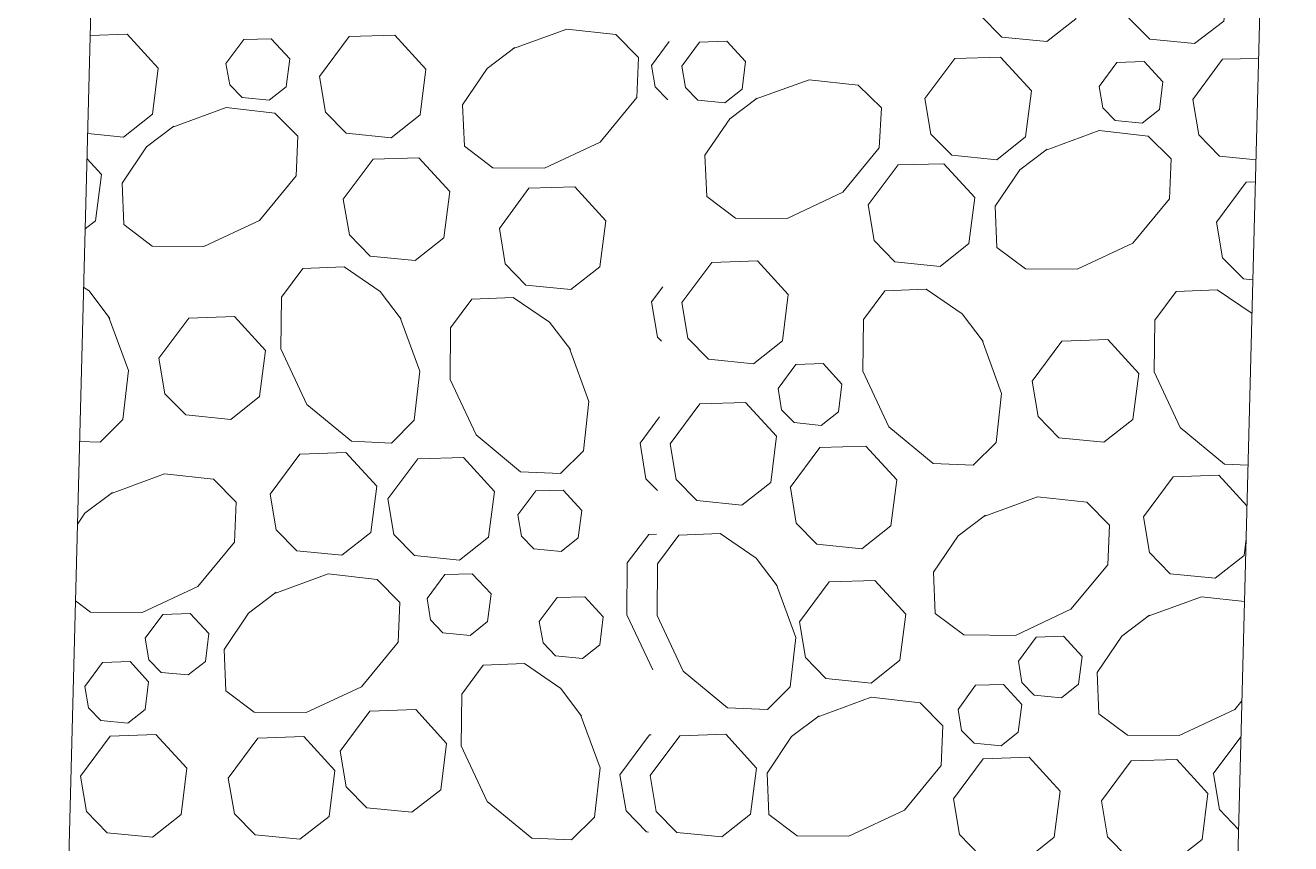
# Model space of a CAD drawing. Extents: x 33353 to 37237, y 80141 to 82571.
# Drawn here: x 34398.95 to 34421.06, y 82358.35 to 82372.65 of the extents above; entities that cross this region are included whole.
import ezdxf

# ---------------------------------------------------------------- set-up
doc = ezdxf.new("R2010")
doc.units = 0
doc.header["$MEASUREMENT"] = 0
doc.layers.add('STRM-43', color=7, linetype='Continuous', lineweight=0)

msp = doc.modelspace()

# ---------------------------------------------------------------- linework, layer by layer
at = {"layer": 'STRM-43', "color": 1, "linetype": 'Continuous', "lineweight": 0}
for p, q in [((34400.644, 82394.018), (34398.946, 82329.039)), ((34419.36, 82328.506), (34421.058, 82393.485)), ((34416.008, 82372.444), (34415.645, 82372.813)), ((34417.301, 82372.764), (34416.798, 82372.363)), ((34418.594, 82372.406), (34418.231, 82372.776)), ((34419.887, 82372.723), (34419.378, 82372.329)), ((34400.081, 82372.47), (34400.728, 82372.492)), ((34400.728, 82372.492), (34401.268, 82371.901)), ((34404.088, 82371.753), (34404.607, 82372.453)), ((34404.607, 82372.453), (34405.406, 82372.475)), ((34405.406, 82372.475), (34405.946, 82371.884)), ((34407.462, 82372.235), (34408.407, 82372.582)), ((34408.407, 82372.582), (34409.263, 82372.488)), ((34409.263, 82372.488), (34409.663, 82372.084)), ((34416.798, 82372.363), (34416.008, 82372.444)), ((34402.452, 82371.979), (34402.763, 82372.4)), ((34402.763, 82372.4), (34403.241, 82372.414)), ((34403.241, 82372.414), (34403.568, 82372.06)), ((34407.017, 82371.892), (34407.498, 82372.258)), ((34409.888, 82371.949), (34410.199, 82372.367)), ((34409.888, 82371.949), (34410.199, 82372.367)), ((34410.416, 82371.935), (34410.73, 82372.356)), ((34410.73, 82372.356), (34411.207, 82372.371)), ((34411.207, 82372.371), (34411.531, 82372.014)), ((34419.378, 82372.329), (34418.594, 82372.406)), ((34403.568, 82372.06), (34403.507, 82371.576)), ((34409.663, 82372.084), (34409.633, 82371.386)), ((34411.531, 82372.014), (34411.471, 82371.533)), ((34414.665, 82371.368), (34415.188, 82372.066)), ((34415.188, 82372.066), (34415.987, 82372.093)), ((34415.987, 82372.093), (34416.527, 82371.503)), ((34417.711, 82371.58), (34418.022, 82372.001)), ((34418.022, 82372.001), (34418.5, 82372.015)), ((34418.5, 82372.015), (34418.826, 82371.662)), ((34419.347, 82371.354), (34419.866, 82372.055)), ((34419.866, 82372.055), (34420.498, 82372.071)), ((34401.268, 82371.901), (34401.166, 82371.097)), ((34402.518, 82371.608), (34402.452, 82371.979)), ((34405.946, 82371.884), (34405.847, 82371.083)), ((34406.587, 82371.261), (34407.017, 82371.892)), ((34409.953, 82371.575), (34409.888, 82371.949)), ((34410.481, 82371.562), (34410.416, 82371.935)), ((34402.734, 82371.386), (34402.518, 82371.608)), ((34403.507, 82371.576), (34403.207, 82371.338)), ((34404.192, 82371.132), (34404.088, 82371.753)), ((34410.169, 82371.354), (34409.953, 82371.575)), ((34410.697, 82371.34), (34410.481, 82371.562)), ((34411.7, 82371.356), (34412.645, 82371.697)), ((34412.645, 82371.697), (34413.501, 82371.603)), ((34413.501, 82371.603), (34413.905, 82371.208)), ((34417.776, 82371.209), (34417.711, 82371.58)), ((34418.826, 82371.662), (34418.766, 82371.177)), ((34403.207, 82371.338), (34402.734, 82371.386)), ((34409.633, 82371.386), (34408.992, 82370.61)), ((34410.172, 82371.354), (34410.169, 82371.354)), ((34411.17, 82371.295), (34410.697, 82371.34)), ((34411.471, 82371.533), (34411.17, 82371.295)), ((34411.256, 82371.013), (34411.737, 82371.376)), ((34414.772, 82370.747), (34414.665, 82371.368)), ((34416.527, 82371.503), (34416.424, 82370.698)), ((34419.45, 82370.733), (34419.347, 82371.354)), ((34401.508, 82370.863), (34402.453, 82371.21)), ((34402.453, 82371.21), (34403.309, 82371.113)), ((34403.309, 82371.113), (34403.71, 82370.712)), ((34404.554, 82370.762), (34404.192, 82371.132)), ((34406.619, 82370.537), (34406.587, 82371.261)), ((34413.905, 82371.208), (34413.869, 82370.507)), ((34417.993, 82370.987), (34417.776, 82371.209)), ((34418.766, 82371.177), (34418.465, 82370.939)), ((34401.166, 82371.097), (34400.663, 82370.696)), ((34405.847, 82371.083), (34405.341, 82370.685)), ((34410.822, 82370.379), (34411.256, 82371.013)), ((34418.465, 82370.939), (34417.993, 82370.987)), ((34400.663, 82370.696), (34400.036, 82370.76)), ((34401.064, 82370.523), (34401.544, 82370.886)), ((34403.71, 82370.712), (34403.682, 82370.017)), ((34405.341, 82370.685), (34404.554, 82370.762)), ((34415.135, 82370.378), (34414.772, 82370.747)), ((34416.424, 82370.698), (34415.922, 82370.297)), ((34416.766, 82370.464), (34417.712, 82370.812)), ((34417.712, 82370.812), (34418.568, 82370.714)), ((34418.568, 82370.714), (34418.968, 82370.314)), ((34419.813, 82370.363), (34419.45, 82370.733)), ((34400.636, 82369.889), (34401.064, 82370.523)), ((34407.116, 82370.161), (34406.619, 82370.537)), ((34408.992, 82370.61), (34408.019, 82370.155)), ((34413.869, 82370.507), (34413.23, 82369.731)), ((34416.322, 82370.125), (34416.803, 82370.487)), ((34400.025, 82370.316), (34400.277, 82370.04)), ((34404.503, 82369.611), (34405.022, 82370.309)), ((34405.022, 82370.309), (34405.821, 82370.333)), ((34405.821, 82370.333), (34406.364, 82369.743)), ((34410.857, 82369.658), (34410.822, 82370.379)), ((34414.197, 82370.21), (34414.996, 82370.231)), ((34414.996, 82370.231), (34415.536, 82369.641)), ((34415.922, 82370.297), (34415.135, 82370.378)), ((34418.968, 82370.314), (34418.941, 82369.618)), ((34420.452, 82370.3), (34419.813, 82370.363)), ((34400.277, 82370.04), (34400.175, 82369.235)), ((34403.682, 82370.017), (34403.038, 82369.241)), ((34408.019, 82370.155), (34407.116, 82370.161)), ((34413.675, 82369.51), (34414.197, 82370.21)), ((34415.895, 82369.491), (34416.322, 82370.125)), ((34400.665, 82369.168), (34400.636, 82369.889)), ((34407.23, 82369.102), (34407.746, 82369.802)), ((34407.746, 82369.802), (34408.548, 82369.827)), ((34408.548, 82369.827), (34409.088, 82369.233)), ((34419.762, 82369.212), (34420.281, 82369.91)), ((34420.281, 82369.91), (34420.442, 82369.915)), ((34404.61, 82368.987), (34404.503, 82369.611)), ((34406.364, 82369.743), (34406.262, 82368.935)), ((34411.358, 82369.282), (34410.857, 82369.658)), ((34413.23, 82369.731), (34412.258, 82369.276)), ((34415.536, 82369.641), (34415.434, 82368.836)), ((34418.941, 82369.618), (34418.297, 82368.843)), ((34413.778, 82368.889), (34413.675, 82369.51)), ((34415.924, 82368.77), (34415.895, 82369.491)), ((34400.175, 82369.235), (34399.993, 82369.091)), ((34401.162, 82368.792), (34400.665, 82369.168)), ((34403.038, 82369.241), (34402.066, 82368.787)), ((34409.088, 82369.233), (34408.986, 82368.429)), ((34412.258, 82369.276), (34411.358, 82369.282)), ((34419.869, 82368.588), (34419.762, 82369.212)), ((34404.972, 82368.618), (34404.61, 82368.987)), ((34406.262, 82368.935), (34405.756, 82368.54)), ((34407.33, 82368.481), (34407.23, 82369.102)), ((34402.066, 82368.787), (34401.162, 82368.792)), ((34414.141, 82368.519), (34413.778, 82368.889)), ((34415.434, 82368.836), (34414.931, 82368.438)), ((34416.421, 82368.393), (34415.924, 82368.77)), ((34418.297, 82368.843), (34417.324, 82368.388)), ((34405.756, 82368.54), (34404.972, 82368.618)), ((34407.693, 82368.111), (34407.33, 82368.481)), ((34410.419, 82367.806), (34410.941, 82368.504)), ((34410.941, 82368.504), (34411.74, 82368.534)), ((34411.74, 82368.534), (34412.277, 82367.944)), ((34414.931, 82368.438), (34414.141, 82368.519)), ((34420.231, 82368.219), (34419.869, 82368.588)), ((34403.423, 82367.899), (34403.796, 82368.399)), ((34403.796, 82368.399), (34404.517, 82368.428)), ((34404.517, 82368.428), (34405.148, 82367.998)), ((34408.986, 82368.429), (34408.48, 82368.034)), ((34417.324, 82368.388), (34416.421, 82368.393)), ((34399.966, 82368.071), (34400.059, 82368.008)), ((34408.48, 82368.034), (34407.693, 82368.111)), ((34409.891, 82367.82), (34410.087, 82368.082)), ((34409.891, 82367.82), (34410.087, 82368.082)), ((34413.965, 82368.01), (34414.686, 82368.04)), ((34414.686, 82368.04), (34415.317, 82367.609)), ((34419.055, 82368), (34419.776, 82368.03)), ((34419.776, 82368.03), (34420.382, 82367.616)), ((34420.397, 82368.202), (34420.231, 82368.219)), ((34400.059, 82368.008), (34400.424, 82367.527)), ((34403.411, 82366.996), (34403.423, 82367.899)), ((34405.148, 82367.998), (34405.514, 82367.514)), ((34406.374, 82367.366), (34406.75, 82367.866)), ((34406.75, 82367.866), (34407.471, 82367.895)), ((34407.471, 82367.895), (34408.105, 82367.464)), ((34409.995, 82367.199), (34409.891, 82367.82)), ((34410.523, 82367.185), (34410.419, 82367.806)), ((34412.277, 82367.944), (34412.178, 82367.136)), ((34413.592, 82367.51), (34413.965, 82368.01)), ((34418.682, 82367.5), (34419.055, 82368)), ((34415.317, 82367.609), (34415.683, 82367.128)), ((34400.401, 82367.564), (34400.749, 82366.618)), ((34401.282, 82366.832), (34401.802, 82367.533)), ((34401.802, 82367.533), (34402.601, 82367.56)), ((34402.601, 82367.56), (34403.143, 82366.967)), ((34405.491, 82367.554), (34405.838, 82366.608)), ((34406.368, 82366.462), (34406.374, 82367.366)), ((34408.105, 82367.464), (34408.471, 82366.984)), ((34413.581, 82366.607), (34413.592, 82367.51)), ((34418.67, 82366.597), (34418.682, 82367.5)), ((34410.062, 82367.131), (34409.995, 82367.199)), ((34410.885, 82366.815), (34410.523, 82367.185)), ((34412.178, 82367.136), (34411.672, 82366.735)), ((34415.66, 82367.165), (34416.007, 82366.219)), ((34416.541, 82366.434), (34417.061, 82367.134)), ((34417.061, 82367.134), (34417.86, 82367.161)), ((34417.86, 82367.161), (34418.402, 82366.568)), ((34403.143, 82366.967), (34403.041, 82366.162)), ((34403.866, 82366.024), (34403.411, 82366.996)), ((34408.448, 82367.023), (34408.795, 82366.078)), ((34401.386, 82366.211), (34401.282, 82366.832)), ((34411.672, 82366.735), (34410.885, 82366.815)), ((34412.099, 82366.304), (34412.413, 82366.722)), ((34412.413, 82366.722), (34412.891, 82366.739)), ((34412.891, 82366.739), (34413.215, 82366.382)), ((34400.749, 82366.618), (34400.651, 82365.762)), ((34405.838, 82366.608), (34405.744, 82365.749)), ((34414.035, 82365.635), (34413.581, 82366.607)), ((34418.402, 82366.568), (34418.3, 82365.763)), ((34419.125, 82365.625), (34418.67, 82366.597)), ((34406.823, 82365.493), (34406.368, 82366.462)), ((34412.161, 82365.93), (34412.102, 82366.304)), ((34413.215, 82366.382), (34413.154, 82365.898)), ((34416.645, 82365.813), (34416.541, 82366.434)), ((34401.749, 82365.842), (34401.386, 82366.211)), ((34403.041, 82366.162), (34402.536, 82365.764)), ((34404.645, 82365.382), (34403.866, 82366.024)), ((34408.795, 82366.078), (34408.698, 82365.216)), ((34410.216, 82365.338), (34410.733, 82366.036)), ((34410.733, 82366.036), (34411.532, 82366.06)), ((34411.532, 82366.06), (34412.074, 82365.47)), ((34416.007, 82366.219), (34415.91, 82365.364)), ((34402.536, 82365.764), (34401.749, 82365.842)), ((34409.689, 82365.352), (34410.028, 82365.812)), ((34409.689, 82365.352), (34410.028, 82365.812)), ((34412.381, 82365.708), (34412.161, 82365.93)), ((34413.154, 82365.898), (34412.854, 82365.66)), ((34417.007, 82365.443), (34416.645, 82365.813)), ((34400.651, 82365.762), (34400.254, 82365.365)), ((34405.744, 82365.749), (34405.343, 82365.352)), ((34412.854, 82365.66), (34412.381, 82365.708)), ((34414.811, 82364.996), (34414.035, 82365.635)), ((34418.3, 82365.763), (34417.795, 82365.365)), ((34419.903, 82364.983), (34419.125, 82365.625)), ((34400.254, 82365.365), (34399.896, 82365.38)), ((34405.343, 82365.352), (34404.645, 82365.382)), ((34407.599, 82364.849), (34406.823, 82365.493)), ((34412.074, 82365.47), (34411.972, 82364.665)), ((34415.91, 82365.364), (34415.512, 82364.966)), ((34417.795, 82365.365), (34417.007, 82365.443)), ((34403.225, 82364.459), (34403.744, 82365.159)), ((34403.744, 82365.159), (34404.546, 82365.187)), ((34404.546, 82365.187), (34405.086, 82364.596)), ((34408.698, 82365.216), (34408.3, 82364.818)), ((34409.792, 82364.728), (34409.689, 82365.352)), ((34410.32, 82364.715), (34410.216, 82365.338)), ((34412.312, 82364.575), (34412.832, 82365.276)), ((34412.832, 82365.276), (34413.631, 82365.3)), ((34413.631, 82365.3), (34414.173, 82364.71)), ((34405.282, 82364.378), (34405.804, 82365.076)), ((34405.804, 82365.076), (34406.603, 82365.097)), ((34406.603, 82365.097), (34407.143, 82364.506)), ((34415.512, 82364.966), (34414.811, 82364.996)), ((34420.313, 82364.966), (34419.903, 82364.983)), ((34400.434, 82364.466), (34401.377, 82364.813)), ((34401.377, 82364.813), (34402.235, 82364.719)), ((34402.235, 82364.719), (34402.633, 82364.318)), ((34408.3, 82364.818), (34407.599, 82364.849)), ((34409.994, 82364.525), (34409.792, 82364.728)), ((34410.683, 82364.348), (34410.32, 82364.715)), ((34414.173, 82364.71), (34414.068, 82363.905)), ((34418.484, 82364.06), (34419.003, 82364.761)), ((34419.003, 82364.761), (34419.805, 82364.788)), ((34419.805, 82364.788), (34420.294, 82364.253)), ((34399.987, 82364.126), (34400.468, 82364.489)), ((34405.086, 82364.596), (34404.984, 82363.789)), ((34407.143, 82364.506), (34407.041, 82363.705)), ((34407.555, 82364.1), (34407.866, 82364.518)), ((34407.866, 82364.518), (34408.347, 82364.529)), ((34408.347, 82364.529), (34408.67, 82364.175)), ((34411.972, 82364.665), (34411.467, 82364.267)), ((34412.416, 82363.955), (34412.315, 82364.575)), ((34402.633, 82364.318), (34402.603, 82363.623)), ((34403.329, 82363.838), (34403.225, 82364.459)), ((34405.385, 82363.754), (34405.282, 82364.378)), ((34411.467, 82364.267), (34410.683, 82364.348)), ((34415.693, 82364.067), (34416.635, 82364.414)), ((34416.635, 82364.414), (34417.494, 82364.32)), ((34417.494, 82364.32), (34417.892, 82363.919)), ((34399.858, 82363.937), (34399.987, 82364.126)), ((34407.617, 82363.726), (34407.555, 82364.1)), ((34408.67, 82364.175), (34408.607, 82363.694)), ((34415.246, 82363.728), (34415.727, 82364.09)), ((34418.588, 82363.439), (34418.484, 82364.06)), ((34403.691, 82363.468), (34403.329, 82363.838)), ((34412.778, 82363.585), (34412.416, 82363.955)), ((34414.068, 82363.905), (34413.566, 82363.504)), ((34417.892, 82363.919), (34417.862, 82363.224)), ((34402.603, 82363.623), (34401.958, 82362.847)), ((34404.984, 82363.789), (34404.479, 82363.391)), ((34405.748, 82363.385), (34405.385, 82363.754)), ((34407.041, 82363.705), (34406.535, 82363.307)), ((34407.834, 82363.504), (34407.617, 82363.726)), ((34408.607, 82363.694), (34408.307, 82363.456)), ((34409.466, 82363.257), (34409.839, 82363.755)), ((34409.839, 82363.755), (34409.974, 82363.76)), ((34409.994, 82363.244), (34410.367, 82363.741)), ((34410.367, 82363.741), (34411.088, 82363.773)), ((34411.088, 82363.773), (34411.719, 82363.343)), ((34414.815, 82363.097), (34415.246, 82363.728)), ((34420.279, 82363.676), (34420.243, 82363.39)), ((34404.479, 82363.391), (34403.691, 82363.468)), ((34406.535, 82363.307), (34405.748, 82363.385)), ((34408.307, 82363.456), (34407.834, 82363.504)), ((34413.566, 82363.504), (34412.778, 82363.585)), ((34418.95, 82363.07), (34418.588, 82363.439)), ((34420.243, 82363.39), (34419.737, 82362.992)), ((34409.46, 82362.351), (34409.466, 82363.257)), ((34409.988, 82362.337), (34409.994, 82363.244)), ((34411.719, 82363.343), (34412.084, 82362.859)), ((34417.862, 82363.224), (34417.217, 82362.449)), ((34403.291, 82362.719), (34404.239, 82363.067)), ((34404.239, 82363.067), (34405.095, 82362.969)), ((34405.095, 82362.969), (34405.492, 82362.569)), ((34405.968, 82362.634), (34406.279, 82363.053)), ((34406.279, 82363.053), (34406.757, 82363.07)), ((34406.757, 82363.07), (34407.084, 82362.716)), ((34412.992, 82362.925), (34413.791, 82362.952)), ((34413.791, 82362.952), (34414.334, 82362.362)), ((34414.844, 82362.373), (34414.815, 82363.097)), ((34419.737, 82362.992), (34418.95, 82363.07)), ((34401.958, 82362.847), (34400.989, 82362.389)), ((34402.847, 82362.38), (34403.33, 82362.745)), ((34407.084, 82362.716), (34407.02, 82362.232)), ((34412.067, 82362.895), (34412.409, 82361.953)), ((34412.473, 82362.227), (34412.992, 82362.925)), ((34400.086, 82362.398), (34399.823, 82362.594)), ((34405.492, 82362.569), (34405.462, 82361.873)), ((34406.028, 82362.264), (34405.968, 82362.634)), ((34407.927, 82362.235), (34408.238, 82362.653)), ((34408.238, 82362.653), (34408.721, 82362.665)), ((34408.721, 82362.665), (34409.045, 82362.314)), ((34418.549, 82362.321), (34419.498, 82362.668)), ((34419.498, 82362.668), (34420.25, 82362.582)), ((34400.989, 82362.389), (34400.086, 82362.398)), ((34401.04, 82361.941), (34401.352, 82362.359)), ((34401.352, 82362.359), (34401.829, 82362.377)), ((34401.829, 82362.377), (34402.153, 82362.023)), ((34402.419, 82361.743), (34402.847, 82362.38)), ((34406.244, 82362.039), (34406.028, 82362.264)), ((34409.045, 82362.314), (34408.984, 82361.829)), ((34409.912, 82361.388), (34409.46, 82362.351)), ((34410.443, 82361.368), (34409.988, 82362.337)), ((34414.334, 82362.362), (34414.229, 82361.557)), ((34415.345, 82361.999), (34414.844, 82362.373)), ((34417.217, 82362.449), (34416.248, 82361.991)), ((34418.105, 82361.981), (34418.589, 82362.347)), ((34407.02, 82362.232), (34406.72, 82361.991)), ((34407.995, 82361.861), (34407.926, 82362.232)), ((34412.58, 82361.606), (34412.473, 82362.227)), ((34401.103, 82361.567), (34401.04, 82361.941)), ((34402.153, 82362.023), (34402.092, 82361.535)), ((34405.462, 82361.873), (34404.821, 82361.095)), ((34406.72, 82361.991), (34406.244, 82362.039)), ((34408.208, 82361.637), (34407.995, 82361.861)), ((34408.984, 82361.829), (34408.681, 82361.588)), ((34412.409, 82361.953), (34412.314, 82361.094)), ((34416.248, 82361.991), (34415.345, 82361.999)), ((34416.299, 82361.542), (34416.61, 82361.96)), ((34416.61, 82361.96), (34417.088, 82361.978)), ((34417.088, 82361.978), (34417.412, 82361.624)), ((34417.678, 82361.344), (34418.105, 82361.981)), ((34402.448, 82361.022), (34402.419, 82361.743)), ((34408.681, 82361.588), (34408.208, 82361.637)), ((34412.936, 82361.237), (34412.58, 82361.606)), ((34417.412, 82361.624), (34417.351, 82361.137)), ((34399.986, 82361.098), (34400.294, 82361.519)), ((34400.294, 82361.519), (34400.778, 82361.534)), ((34400.778, 82361.534), (34401.099, 82361.183)), ((34401.319, 82361.346), (34401.103, 82361.567)), ((34402.092, 82361.535), (34401.792, 82361.303)), ((34406.573, 82360.968), (34406.946, 82361.469)), ((34406.946, 82361.469), (34407.667, 82361.498)), ((34407.667, 82361.498), (34408.304, 82361.067)), ((34414.229, 82361.557), (34413.726, 82361.156)), ((34416.362, 82361.168), (34416.299, 82361.542)), ((34401.099, 82361.183), (34401.038, 82360.699)), ((34401.792, 82361.303), (34401.319, 82361.346)), ((34411.218, 82360.727), (34410.443, 82361.368)), ((34413.726, 82361.156), (34412.936, 82361.237)), ((34416.578, 82360.947), (34416.362, 82361.168)), ((34417.707, 82360.623), (34417.678, 82361.344)), ((34400.048, 82360.727), (34399.986, 82361.098)), ((34402.945, 82360.649), (34402.448, 82361.022)), ((34404.821, 82361.095), (34403.852, 82360.643)), ((34406.564, 82360.065), (34406.573, 82360.968)), ((34408.304, 82361.067), (34408.667, 82360.583)), ((34412.314, 82361.094), (34411.917, 82360.696)), ((34415.245, 82360.7), (34415.553, 82361.121)), ((34415.553, 82361.121), (34416.037, 82361.135)), ((34416.037, 82361.135), (34416.357, 82360.784)), ((34417.051, 82360.904), (34416.578, 82360.947)), ((34417.351, 82361.137), (34417.051, 82360.904)), ((34400.265, 82360.506), (34400.048, 82360.727)), ((34411.917, 82360.696), (34411.218, 82360.727)), ((34412.781, 82360.566), (34413.726, 82360.91)), ((34413.726, 82360.91), (34414.585, 82360.813)), ((34414.585, 82360.813), (34414.982, 82360.412)), ((34416.357, 82360.784), (34416.297, 82360.3)), ((34420.205, 82360.849), (34420.079, 82360.696)), ((34400.738, 82360.46), (34400.265, 82360.506)), ((34401.038, 82360.699), (34400.738, 82360.46)), ((34403.852, 82360.643), (34402.945, 82360.649)), ((34404.446, 82359.97), (34404.969, 82360.668)), ((34404.969, 82360.668), (34405.768, 82360.695)), ((34405.768, 82360.695), (34406.307, 82360.105)), ((34408.644, 82360.623), (34408.991, 82359.681)), ((34412.336, 82360.223), (34412.817, 82360.586)), ((34415.307, 82360.329), (34415.245, 82360.7)), ((34418.204, 82360.25), (34417.707, 82360.623)), ((34420.079, 82360.696), (34419.11, 82360.244)), ((34414.982, 82360.412), (34414.949, 82359.717)), ((34415.524, 82360.107), (34415.307, 82360.329)), ((34416.297, 82360.3), (34415.996, 82360.062)), ((34399.909, 82359.534), (34400.429, 82360.234)), ((34400.429, 82360.234), (34401.228, 82360.262)), ((34401.228, 82360.262), (34401.77, 82359.671)), ((34402.492, 82359.499), (34403.012, 82360.197)), ((34403.012, 82360.197), (34403.811, 82360.224)), ((34403.811, 82360.224), (34404.353, 82359.631)), ((34406.307, 82360.105), (34406.205, 82359.297)), ((34407.016, 82359.093), (34406.564, 82360.065)), ((34409.336, 82359.557), (34409.855, 82360.252)), ((34409.855, 82360.252), (34409.882, 82360.254)), ((34409.864, 82359.544), (34410.383, 82360.238)), ((34410.383, 82360.238), (34411.185, 82360.265)), ((34411.185, 82360.265), (34411.725, 82359.675)), ((34411.909, 82359.586), (34412.336, 82360.223)), ((34415.996, 82360.062), (34415.524, 82360.107)), ((34419.11, 82360.244), (34418.204, 82360.25)), ((34419.705, 82359.572), (34420.189, 82360.218)), ((34419.705, 82359.572), (34420.189, 82360.218)), ((34404.553, 82359.346), (34404.449, 82359.97)), ((34415.168, 82359.135), (34415.687, 82359.836)), ((34415.687, 82359.836), (34416.486, 82359.863)), ((34416.486, 82359.863), (34417.029, 82359.272)), ((34401.77, 82359.671), (34401.668, 82358.864)), ((34404.353, 82359.631), (34404.254, 82358.826)), ((34408.991, 82359.681), (34408.894, 82358.819)), ((34411.725, 82359.675), (34411.62, 82358.868)), ((34414.949, 82359.717), (34414.311, 82358.941)), ((34417.751, 82359.1), (34418.27, 82359.798)), ((34418.27, 82359.798), (34419.069, 82359.825)), ((34419.069, 82359.825), (34419.612, 82359.232)), ((34400.013, 82358.913), (34399.909, 82359.534)), ((34402.599, 82358.875), (34402.492, 82359.499)), ((34409.443, 82358.93), (34409.336, 82359.557)), ((34409.971, 82358.917), (34409.864, 82359.544)), ((34411.938, 82358.865), (34411.909, 82359.586)), ((34419.812, 82358.948), (34419.708, 82359.572)), ((34404.912, 82358.977), (34404.553, 82359.346)), ((34406.205, 82359.297), (34405.7, 82358.902)), ((34417.029, 82359.272), (34416.927, 82358.465)), ((34419.612, 82359.232), (34419.513, 82358.427)), ((34405.7, 82358.902), (34404.912, 82358.977)), ((34407.795, 82358.451), (34407.016, 82359.093)), ((34415.272, 82358.514), (34415.168, 82359.135)), ((34417.858, 82358.476), (34417.751, 82359.1)), ((34420.146, 82358.603), (34419.812, 82358.948)), ((34400.375, 82358.543), (34400.013, 82358.913)), ((34401.668, 82358.864), (34401.166, 82358.466)), ((34402.961, 82358.506), (34402.599, 82358.875)), ((34404.254, 82358.826), (34403.746, 82358.431)), ((34408.894, 82358.819), (34408.493, 82358.421)), ((34409.802, 82358.561), (34409.443, 82358.93)), ((34410.33, 82358.547), (34409.971, 82358.917)), ((34411.62, 82358.868), (34411.117, 82358.473)), ((34412.435, 82358.492), (34411.938, 82358.865)), ((34414.311, 82358.941), (34413.338, 82358.487)), ((34401.166, 82358.466), (34400.375, 82358.543)), ((34403.746, 82358.431), (34402.961, 82358.506)), ((34409.838, 82358.557), (34409.802, 82358.561)), ((34411.117, 82358.473), (34410.33, 82358.547)), ((34415.634, 82358.144), (34415.272, 82358.514)), ((34408.493, 82358.421), (34407.795, 82358.451)), ((34413.338, 82358.487), (34412.435, 82358.492)), ((34416.927, 82358.465), (34416.425, 82358.067)), ((34418.22, 82358.107), (34417.858, 82358.476)), ((34419.513, 82358.427), (34419.005, 82358.032))]:
    msp.add_line(p, q, dxfattribs=at)
for points in [[(34417.233, 82373.75), (34417.403, 82373.566), (34417.301, 82372.764), (34416.798, 82372.363), (34416.008, 82372.444), (34415.645, 82372.813), (34415.542, 82373.434)], [(34419.846, 82373.682), (34419.986, 82373.528), (34419.887, 82372.723), (34419.378, 82372.329), (34418.594, 82372.406), (34418.231, 82372.776), (34418.125, 82373.397)], [(34400.081, 82372.47), (34400.728, 82372.492), (34401.268, 82371.901), (34401.166, 82371.097), (34400.663, 82370.696), (34400.036, 82370.76)], [(34404.088, 82371.753), (34404.607, 82372.453), (34405.406, 82372.475), (34405.946, 82371.884), (34405.847, 82371.083), (34405.341, 82370.685), (34404.554, 82370.762), (34404.192, 82371.132), (34404.088, 82371.753)], [(34407.462, 82372.235), (34408.407, 82372.582), (34409.263, 82372.488), (34409.663, 82372.084), (34409.633, 82371.386), (34408.992, 82370.61), (34408.019, 82370.155), (34407.116, 82370.161), (34406.619, 82370.537), (34406.587, 82371.261), (34407.017, 82371.892), (34407.498, 82372.258)], [(34402.452, 82371.979), (34402.763, 82372.4), (34403.241, 82372.414), (34403.568, 82372.06), (34403.507, 82371.576), (34403.207, 82371.338), (34402.734, 82371.386), (34402.518, 82371.608), (34402.452, 82371.979)], [(34410.416, 82371.935), (34410.73, 82372.356), (34411.207, 82372.371), (34411.531, 82372.014), (34411.471, 82371.533), (34411.17, 82371.295), (34410.697, 82371.34), (34410.481, 82371.562), (34410.416, 82371.935)], [(34414.665, 82371.368), (34415.188, 82372.066), (34415.987, 82372.093), (34416.527, 82371.503), (34416.424, 82370.698), (34415.922, 82370.297), (34415.135, 82370.378), (34414.772, 82370.747), (34414.665, 82371.368)], [(34417.711, 82371.58), (34418.022, 82372.001), (34418.5, 82372.015), (34418.826, 82371.662), (34418.766, 82371.177), (34418.465, 82370.939), (34417.993, 82370.987), (34417.776, 82371.209), (34417.711, 82371.58)], [(34419.347, 82371.354), (34419.866, 82372.055), (34420.498, 82372.071)], [(34410.172, 82371.354), (34410.169, 82371.354), (34409.953, 82371.575), (34409.888, 82371.949)], [(34411.7, 82371.356), (34412.645, 82371.697), (34413.501, 82371.603), (34413.905, 82371.208), (34413.869, 82370.507), (34413.23, 82369.731), (34412.258, 82369.276), (34411.358, 82369.282), (34410.857, 82369.658), (34410.822, 82370.379), (34411.256, 82371.013), (34411.737, 82371.376)], [(34420.452, 82370.3), (34419.813, 82370.363), (34419.45, 82370.733), (34419.347, 82371.354)], [(34401.508, 82370.863), (34402.453, 82371.21), (34403.309, 82371.113), (34403.71, 82370.712), (34403.682, 82370.017), (34403.038, 82369.241), (34402.066, 82368.787), (34401.162, 82368.792), (34400.665, 82369.168), (34400.636, 82369.889), (34401.064, 82370.523), (34401.544, 82370.886)], [(34416.766, 82370.464), (34417.712, 82370.812), (34418.568, 82370.714), (34418.968, 82370.314), (34418.941, 82369.618), (34418.297, 82368.843), (34417.324, 82368.388), (34416.421, 82368.393), (34415.924, 82368.77), (34415.895, 82369.491), (34416.322, 82370.125), (34416.803, 82370.487)], [(34400.025, 82370.316), (34400.277, 82370.04), (34400.175, 82369.235), (34399.993, 82369.091)], [(34404.503, 82369.611), (34405.022, 82370.309), (34405.821, 82370.333), (34406.364, 82369.743), (34406.262, 82368.935), (34405.756, 82368.54), (34404.972, 82368.618), (34404.61, 82368.987), (34404.503, 82369.611)], [(34413.675, 82369.51), (34414.197, 82370.21), (34414.996, 82370.231), (34415.536, 82369.641), (34415.434, 82368.836), (34414.931, 82368.438), (34414.141, 82368.519), (34413.778, 82368.889), (34413.675, 82369.51)], [(34407.23, 82369.102), (34407.746, 82369.802), (34408.548, 82369.827), (34409.088, 82369.233), (34408.986, 82368.429), (34408.48, 82368.034), (34407.693, 82368.111), (34407.33, 82368.481), (34407.23, 82369.102)], [(34419.762, 82369.212), (34420.281, 82369.91), (34420.442, 82369.915)], [(34420.397, 82368.202), (34420.231, 82368.219), (34419.869, 82368.588), (34419.762, 82369.212)], [(34410.419, 82367.806), (34410.941, 82368.504), (34411.74, 82368.534), (34412.277, 82367.944), (34412.178, 82367.136), (34411.672, 82366.735), (34410.885, 82366.815), (34410.523, 82367.185), (34410.419, 82367.806)], [(34405.491, 82367.554), (34405.838, 82366.608), (34405.744, 82365.749), (34405.343, 82365.352), (34404.645, 82365.382), (34403.866, 82366.024), (34403.411, 82366.996), (34403.423, 82367.899), (34403.796, 82368.399), (34404.517, 82368.428), (34405.148, 82367.998), (34405.514, 82367.514)], [(34399.966, 82368.071), (34400.059, 82368.008), (34400.424, 82367.527)], [(34415.66, 82367.165), (34416.007, 82366.219), (34415.91, 82365.364), (34415.512, 82364.966), (34414.811, 82364.996), (34414.035, 82365.635), (34413.581, 82366.607), (34413.592, 82367.51), (34413.965, 82368.01), (34414.686, 82368.04), (34415.317, 82367.609), (34415.683, 82367.128)], [(34420.313, 82364.966), (34419.903, 82364.983), (34419.125, 82365.625), (34418.67, 82366.597), (34418.682, 82367.5), (34419.055, 82368), (34419.776, 82368.03), (34420.382, 82367.616)], [(34408.448, 82367.023), (34408.795, 82366.078), (34408.698, 82365.216), (34408.3, 82364.818), (34407.599, 82364.849), (34406.823, 82365.493), (34406.368, 82366.462), (34406.374, 82367.366), (34406.75, 82367.866), (34407.471, 82367.895), (34408.105, 82367.464), (34408.471, 82366.984)], [(34410.062, 82367.131), (34409.995, 82367.199), (34409.891, 82367.82)], [(34400.401, 82367.564), (34400.749, 82366.618), (34400.651, 82365.762), (34400.254, 82365.365), (34399.896, 82365.38)], [(34401.282, 82366.832), (34401.802, 82367.533), (34402.601, 82367.56), (34403.143, 82366.967), (34403.041, 82366.162), (34402.536, 82365.764), (34401.749, 82365.842), (34401.386, 82366.211), (34401.282, 82366.832)], [(34416.541, 82366.434), (34417.061, 82367.134), (34417.86, 82367.161), (34418.402, 82366.568), (34418.3, 82365.763), (34417.795, 82365.365), (34417.007, 82365.443), (34416.645, 82365.813), (34416.541, 82366.434)], [(34412.099, 82366.304), (34412.413, 82366.722), (34412.891, 82366.739), (34413.215, 82366.382), (34413.154, 82365.898), (34412.854, 82365.66), (34412.381, 82365.708), (34412.161, 82365.93), (34412.102, 82366.304)], [(34410.216, 82365.338), (34410.733, 82366.036), (34411.532, 82366.06), (34412.074, 82365.47), (34411.972, 82364.665), (34411.467, 82364.267), (34410.683, 82364.348), (34410.32, 82364.715), (34410.216, 82365.338)], [(34403.225, 82364.459), (34403.744, 82365.159), (34404.546, 82365.187), (34405.086, 82364.596), (34404.984, 82363.789), (34404.479, 82363.391), (34403.691, 82363.468), (34403.329, 82363.838), (34403.225, 82364.459)], [(34409.994, 82364.525), (34409.792, 82364.728), (34409.689, 82365.352)], [(34412.312, 82364.575), (34412.832, 82365.276), (34413.631, 82365.3), (34414.173, 82364.71), (34414.068, 82363.905), (34413.566, 82363.504), (34412.778, 82363.585), (34412.416, 82363.955), (34412.315, 82364.575)], [(34405.282, 82364.378), (34405.804, 82365.076), (34406.603, 82365.097), (34407.143, 82364.506), (34407.041, 82363.705), (34406.535, 82363.307), (34405.748, 82363.385), (34405.385, 82363.754), (34405.282, 82364.378)], [(34400.434, 82364.466), (34401.377, 82364.813), (34402.235, 82364.719), (34402.633, 82364.318), (34402.603, 82363.623), (34401.958, 82362.847), (34400.989, 82362.389), (34400.086, 82362.398), (34399.823, 82362.594)], [(34418.484, 82364.06), (34419.003, 82364.761), (34419.805, 82364.788), (34420.294, 82364.253)], [(34399.858, 82363.937), (34399.987, 82364.126), (34400.468, 82364.489)], [(34407.555, 82364.1), (34407.866, 82364.518), (34408.347, 82364.529), (34408.67, 82364.175), (34408.607, 82363.694), (34408.307, 82363.456), (34407.834, 82363.504), (34407.617, 82363.726), (34407.555, 82364.1)], [(34415.693, 82364.067), (34416.635, 82364.414), (34417.494, 82364.32), (34417.892, 82363.919), (34417.862, 82363.224), (34417.217, 82362.449), (34416.248, 82361.991), (34415.345, 82361.999), (34414.844, 82362.373), (34414.815, 82363.097), (34415.246, 82363.728), (34415.727, 82364.09)], [(34420.279, 82363.676), (34420.243, 82363.39), (34419.737, 82362.992), (34418.95, 82363.07), (34418.588, 82363.439), (34418.484, 82364.06)], [(34409.912, 82361.388), (34409.46, 82362.351), (34409.466, 82363.257), (34409.839, 82363.755), (34409.974, 82363.76)], [(34412.067, 82362.895), (34412.409, 82361.953), (34412.314, 82361.094), (34411.917, 82360.696), (34411.218, 82360.727), (34410.443, 82361.368), (34409.988, 82362.337), (34409.994, 82363.244), (34410.367, 82363.741), (34411.088, 82363.773), (34411.719, 82363.343), (34412.084, 82362.859)], [(34403.291, 82362.719), (34404.239, 82363.067), (34405.095, 82362.969), (34405.492, 82362.569), (34405.462, 82361.873), (34404.821, 82361.095), (34403.852, 82360.643), (34402.945, 82360.649), (34402.448, 82361.022), (34402.419, 82361.743), (34402.847, 82362.38), (34403.33, 82362.745)], [(34405.968, 82362.634), (34406.279, 82363.053), (34406.757, 82363.07), (34407.084, 82362.716), (34407.02, 82362.232), (34406.72, 82361.991), (34406.244, 82362.039), (34406.028, 82362.264), (34405.968, 82362.634)], [(34412.473, 82362.227), (34412.992, 82362.925), (34413.791, 82362.952), (34414.334, 82362.362), (34414.229, 82361.557), (34413.726, 82361.156), (34412.936, 82361.237), (34412.58, 82361.606), (34412.473, 82362.227)], [(34407.927, 82362.235), (34408.238, 82362.653), (34408.721, 82362.665), (34409.045, 82362.314), (34408.984, 82361.829), (34408.681, 82361.588), (34408.208, 82361.637), (34407.995, 82361.861), (34407.926, 82362.232)], [(34418.549, 82362.321), (34419.498, 82362.668), (34420.25, 82362.582)], [(34401.04, 82361.941), (34401.352, 82362.359), (34401.829, 82362.377), (34402.153, 82362.023), (34402.092, 82361.535), (34401.792, 82361.303), (34401.319, 82361.346), (34401.103, 82361.567), (34401.04, 82361.941)], [(34420.205, 82360.849), (34420.079, 82360.696), (34419.11, 82360.244), (34418.204, 82360.25), (34417.707, 82360.623), (34417.678, 82361.344), (34418.105, 82361.981), (34418.589, 82362.347)], [(34416.299, 82361.542), (34416.61, 82361.96), (34417.088, 82361.978), (34417.412, 82361.624), (34417.351, 82361.137), (34417.051, 82360.904), (34416.578, 82360.947), (34416.362, 82361.168), (34416.299, 82361.542)], [(34399.986, 82361.098), (34400.294, 82361.519), (34400.778, 82361.534), (34401.099, 82361.183), (34401.038, 82360.699), (34400.738, 82360.46), (34400.265, 82360.506), (34400.048, 82360.727), (34399.986, 82361.098)], [(34408.644, 82360.623), (34408.991, 82359.681), (34408.894, 82358.819), (34408.493, 82358.421), (34407.795, 82358.451), (34407.016, 82359.093), (34406.564, 82360.065), (34406.573, 82360.968), (34406.946, 82361.469), (34407.667, 82361.498), (34408.304, 82361.067), (34408.667, 82360.583)], [(34415.245, 82360.7), (34415.553, 82361.121), (34416.037, 82361.135), (34416.357, 82360.784), (34416.297, 82360.3), (34415.996, 82360.062), (34415.524, 82360.107), (34415.307, 82360.329), (34415.245, 82360.7)], [(34412.781, 82360.566), (34413.726, 82360.91), (34414.585, 82360.813), (34414.982, 82360.412), (34414.949, 82359.717), (34414.311, 82358.941), (34413.338, 82358.487), (34412.435, 82358.492), (34411.938, 82358.865), (34411.909, 82359.586), (34412.336, 82360.223), (34412.817, 82360.586)], [(34404.446, 82359.97), (34404.969, 82360.668), (34405.768, 82360.695), (34406.307, 82360.105), (34406.205, 82359.297), (34405.7, 82358.902), (34404.912, 82358.977), (34404.553, 82359.346), (34404.449, 82359.97)], [(34399.909, 82359.534), (34400.429, 82360.234), (34401.228, 82360.262), (34401.77, 82359.671), (34401.668, 82358.864), (34401.166, 82358.466), (34400.375, 82358.543), (34400.013, 82358.913), (34399.909, 82359.534)], [(34402.492, 82359.499), (34403.012, 82360.197), (34403.811, 82360.224), (34404.353, 82359.631), (34404.254, 82358.826), (34403.746, 82358.431), (34402.961, 82358.506), (34402.599, 82358.875), (34402.492, 82359.499)], [(34409.336, 82359.557), (34409.855, 82360.252), (34409.882, 82360.254)], [(34409.864, 82359.544), (34410.383, 82360.238), (34411.185, 82360.265), (34411.725, 82359.675), (34411.62, 82358.868), (34411.117, 82358.473), (34410.33, 82358.547), (34409.971, 82358.917), (34409.864, 82359.544)], [(34415.168, 82359.135), (34415.687, 82359.836), (34416.486, 82359.863), (34417.029, 82359.272), (34416.927, 82358.465), (34416.425, 82358.067), (34415.634, 82358.144), (34415.272, 82358.514), (34415.168, 82359.135)], [(34417.751, 82359.1), (34418.27, 82359.798), (34419.069, 82359.825), (34419.612, 82359.232), (34419.513, 82358.427), (34419.005, 82358.032), (34418.22, 82358.107), (34417.858, 82358.476), (34417.751, 82359.1)], [(34409.838, 82358.557), (34409.802, 82358.561), (34409.443, 82358.93), (34409.336, 82359.557)], [(34420.146, 82358.603), (34419.812, 82358.948), (34419.708, 82359.572)]]:
    msp.add_lwpolyline(points, dxfattribs=at)

doc.saveas('drawing.dxf')
